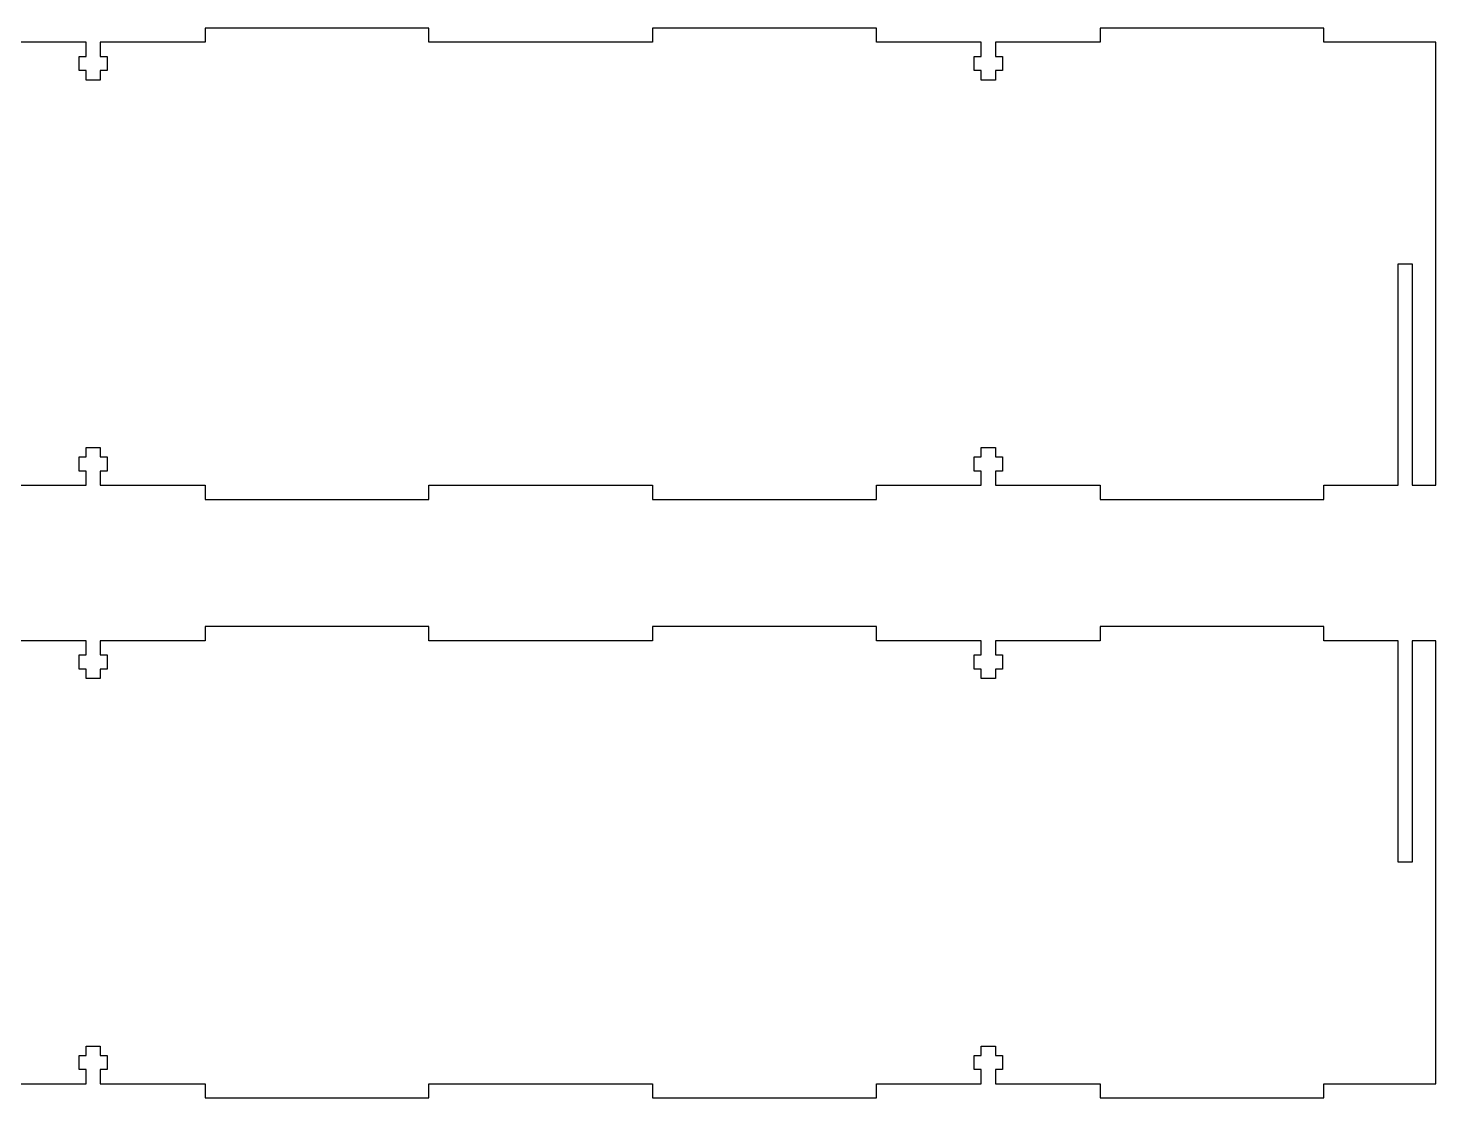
# Model space of a CAD drawing. Extents: x -286 to 496, y -403 to 701.
# Drawn here: x 195.1 to 493.8, y -403.5 to -176.5 of the extents above; entities that cross this region are included whole.
import ezdxf

# ---------------------------------------------------------------- set-up
doc = ezdxf.new("R2010")
doc.units = 0
doc.layers.add('LAYER_1', color=7, linetype='CONTINUOUS')

# ---------------------------------------------------------------- blocks, each defined once
blk = doc.blocks.new('BLOCK_424')
at = {"layer": 'LAYER_1', "color": 1}
blk.add_lwpolyline([(327.6, -179.51), (280.11, -179.51)], dxfattribs=at)
blk = doc.blocks.new('BLOCK_425')
at = {"layer": 'LAYER_1', "color": 1}
blk.add_lwpolyline([(280.11, -179.51), (280.11, -176.51)], dxfattribs=at)
blk = doc.blocks.new('BLOCK_426')
at = {"layer": 'LAYER_1', "color": 1}
blk.add_lwpolyline([(280.11, -176.51), (232.62, -176.51)], dxfattribs=at)
blk = doc.blocks.new('BLOCK_427')
at = {"layer": 'LAYER_1', "color": 1}
blk.add_lwpolyline([(232.62, -176.51), (232.62, -179.51)], dxfattribs=at)
blk = doc.blocks.new('BLOCK_428')
at = {"layer": 'LAYER_1', "color": 1}
blk.add_lwpolyline([(232.62, -179.51), (210.37, -179.51)], dxfattribs=at)
blk = doc.blocks.new('BLOCK_429')
at = {"layer": 'LAYER_1', "color": 1}
blk.add_lwpolyline([(210.37, -179.51), (210.37, -182.51)], dxfattribs=at)
blk = doc.blocks.new('BLOCK_430')
at = {"layer": 'LAYER_1', "color": 1}
blk.add_lwpolyline([(210.37, -182.51), (211.87, -182.51)], dxfattribs=at)
blk = doc.blocks.new('BLOCK_431')
at = {"layer": 'LAYER_1', "color": 1}
blk.add_lwpolyline([(211.87, -182.51), (211.87, -185.51)], dxfattribs=at)
blk = doc.blocks.new('BLOCK_432')
at = {"layer": 'LAYER_1', "color": 1}
blk.add_lwpolyline([(211.87, -185.51), (210.37, -185.51)], dxfattribs=at)
blk = doc.blocks.new('BLOCK_433')
at = {"layer": 'LAYER_1', "color": 1}
blk.add_lwpolyline([(210.37, -185.51), (210.37, -187.51)], dxfattribs=at)
blk = doc.blocks.new('BLOCK_434')
at = {"layer": 'LAYER_1', "color": 1}
blk.add_lwpolyline([(210.37, -187.51), (207.37, -187.51)], dxfattribs=at)
blk = doc.blocks.new('BLOCK_435')
at = {"layer": 'LAYER_1', "color": 1}
blk.add_lwpolyline([(207.37, -187.51), (207.37, -185.51)], dxfattribs=at)
blk = doc.blocks.new('BLOCK_436')
at = {"layer": 'LAYER_1', "color": 1}
blk.add_lwpolyline([(207.37, -185.51), (205.87, -185.51)], dxfattribs=at)
blk = doc.blocks.new('BLOCK_437')
at = {"layer": 'LAYER_1', "color": 1}
blk.add_lwpolyline([(205.87, -185.51), (205.87, -182.51)], dxfattribs=at)
blk = doc.blocks.new('BLOCK_438')
at = {"layer": 'LAYER_1', "color": 1}
blk.add_lwpolyline([(205.87, -182.51), (207.37, -182.51)], dxfattribs=at)
blk = doc.blocks.new('BLOCK_439')
at = {"layer": 'LAYER_1', "color": 1}
blk.add_lwpolyline([(207.37, -182.51), (207.37, -179.51)], dxfattribs=at)
blk = doc.blocks.new('BLOCK_440')
at = {"layer": 'LAYER_1', "color": 1}
blk.add_lwpolyline([(207.37, -179.51), (185.13, -179.51)], dxfattribs=at)
blk = doc.blocks.new('BLOCK_534')
at = {"layer": 'LAYER_1', "color": 1}
blk.add_lwpolyline([(185.13, -273.49), (207.37, -273.49)], dxfattribs=at)
blk = doc.blocks.new('BLOCK_535')
at = {"layer": 'LAYER_1', "color": 1}
blk.add_lwpolyline([(207.37, -273.49), (207.37, -270.49)], dxfattribs=at)
blk = doc.blocks.new('BLOCK_536')
at = {"layer": 'LAYER_1', "color": 1}
blk.add_lwpolyline([(207.37, -270.49), (205.87, -270.49)], dxfattribs=at)
blk = doc.blocks.new('BLOCK_537')
at = {"layer": 'LAYER_1', "color": 1}
blk.add_lwpolyline([(205.87, -270.49), (205.87, -267.49)], dxfattribs=at)
blk = doc.blocks.new('BLOCK_538')
at = {"layer": 'LAYER_1', "color": 1}
blk.add_lwpolyline([(205.87, -267.49), (207.37, -267.49)], dxfattribs=at)
blk = doc.blocks.new('BLOCK_539')
at = {"layer": 'LAYER_1', "color": 1}
blk.add_lwpolyline([(207.37, -267.49), (207.37, -265.49)], dxfattribs=at)
blk = doc.blocks.new('BLOCK_540')
at = {"layer": 'LAYER_1', "color": 1}
blk.add_lwpolyline([(207.37, -265.49), (210.37, -265.49)], dxfattribs=at)
blk = doc.blocks.new('BLOCK_541')
at = {"layer": 'LAYER_1', "color": 1}
blk.add_lwpolyline([(210.37, -265.49), (210.37, -267.49)], dxfattribs=at)
blk = doc.blocks.new('BLOCK_542')
at = {"layer": 'LAYER_1', "color": 1}
blk.add_lwpolyline([(210.37, -267.49), (211.87, -267.49)], dxfattribs=at)
blk = doc.blocks.new('BLOCK_543')
at = {"layer": 'LAYER_1', "color": 1}
blk.add_lwpolyline([(211.87, -267.49), (211.87, -270.49)], dxfattribs=at)
blk = doc.blocks.new('BLOCK_544')
at = {"layer": 'LAYER_1', "color": 1}
blk.add_lwpolyline([(211.87, -270.49), (210.37, -270.49)], dxfattribs=at)
blk = doc.blocks.new('BLOCK_545')
at = {"layer": 'LAYER_1', "color": 1}
blk.add_lwpolyline([(210.37, -270.49), (210.37, -273.49)], dxfattribs=at)
blk = doc.blocks.new('BLOCK_546')
at = {"layer": 'LAYER_1', "color": 1}
blk.add_lwpolyline([(210.37, -273.49), (232.62, -273.49)], dxfattribs=at)
blk = doc.blocks.new('BLOCK_547')
at = {"layer": 'LAYER_1', "color": 1}
blk.add_lwpolyline([(232.62, -273.49), (232.62, -276.49)], dxfattribs=at)
blk = doc.blocks.new('BLOCK_548')
at = {"layer": 'LAYER_1', "color": 1}
blk.add_lwpolyline([(232.62, -276.49), (280.11, -276.49)], dxfattribs=at)
blk = doc.blocks.new('BLOCK_549')
at = {"layer": 'LAYER_1', "color": 1}
blk.add_lwpolyline([(280.11, -276.49), (280.11, -273.49)], dxfattribs=at)
blk = doc.blocks.new('BLOCK_550')
at = {"layer": 'LAYER_1', "color": 1}
blk.add_lwpolyline([(280.11, -273.49), (327.6, -273.49)], dxfattribs=at)
blk = doc.blocks.new('BLOCK_551')
at = {"layer": 'LAYER_1', "color": 1}
blk.add_lwpolyline([(327.6, -273.49), (327.6, -276.49)], dxfattribs=at)
blk = doc.blocks.new('BLOCK_552')
at = {"layer": 'LAYER_1', "color": 1}
blk.add_lwpolyline([(327.6, -276.49), (375.09, -276.49)], dxfattribs=at)
blk = doc.blocks.new('BLOCK_553')
at = {"layer": 'LAYER_1', "color": 1}
blk.add_lwpolyline([(375.09, -276.49), (375.09, -273.49)], dxfattribs=at)
blk = doc.blocks.new('BLOCK_554')
at = {"layer": 'LAYER_1', "color": 1}
blk.add_lwpolyline([(375.09, -273.49), (397.34, -273.49)], dxfattribs=at)
blk = doc.blocks.new('BLOCK_555')
at = {"layer": 'LAYER_1', "color": 1}
blk.add_lwpolyline([(397.34, -273.49), (397.34, -270.49)], dxfattribs=at)
blk = doc.blocks.new('BLOCK_556')
at = {"layer": 'LAYER_1', "color": 1}
blk.add_lwpolyline([(397.34, -270.49), (395.84, -270.49)], dxfattribs=at)
blk = doc.blocks.new('BLOCK_557')
at = {"layer": 'LAYER_1', "color": 1}
blk.add_lwpolyline([(395.84, -270.49), (395.84, -267.49)], dxfattribs=at)
blk = doc.blocks.new('BLOCK_558')
at = {"layer": 'LAYER_1', "color": 1}
blk.add_lwpolyline([(395.84, -267.49), (397.34, -267.49)], dxfattribs=at)
blk = doc.blocks.new('BLOCK_559')
at = {"layer": 'LAYER_1', "color": 1}
blk.add_lwpolyline([(397.34, -267.49), (397.34, -265.49)], dxfattribs=at)
blk = doc.blocks.new('BLOCK_560')
at = {"layer": 'LAYER_1', "color": 1}
blk.add_lwpolyline([(397.34, -265.49), (400.34, -265.49)], dxfattribs=at)
blk = doc.blocks.new('BLOCK_561')
at = {"layer": 'LAYER_1', "color": 1}
blk.add_lwpolyline([(400.34, -265.49), (400.34, -267.49)], dxfattribs=at)
blk = doc.blocks.new('BLOCK_562')
at = {"layer": 'LAYER_1', "color": 1}
blk.add_lwpolyline([(400.34, -267.49), (401.84, -267.49)], dxfattribs=at)
blk = doc.blocks.new('BLOCK_563')
at = {"layer": 'LAYER_1', "color": 1}
blk.add_lwpolyline([(401.84, -267.49), (401.84, -270.49)], dxfattribs=at)
blk = doc.blocks.new('BLOCK_564')
at = {"layer": 'LAYER_1', "color": 1}
blk.add_lwpolyline([(401.84, -270.49), (400.34, -270.49)], dxfattribs=at)
blk = doc.blocks.new('BLOCK_565')
at = {"layer": 'LAYER_1', "color": 1}
blk.add_lwpolyline([(400.34, -270.49), (400.34, -273.49)], dxfattribs=at)
blk = doc.blocks.new('BLOCK_566')
at = {"layer": 'LAYER_1', "color": 1}
blk.add_lwpolyline([(400.34, -273.49), (422.58, -273.49)], dxfattribs=at)
blk = doc.blocks.new('BLOCK_567')
at = {"layer": 'LAYER_1', "color": 1}
blk.add_lwpolyline([(422.58, -273.49), (422.58, -276.49)], dxfattribs=at)
blk = doc.blocks.new('BLOCK_568')
at = {"layer": 'LAYER_1', "color": 1}
blk.add_lwpolyline([(422.58, -276.49), (470.08, -276.49)], dxfattribs=at)
blk = doc.blocks.new('BLOCK_569')
at = {"layer": 'LAYER_1', "color": 1}
blk.add_lwpolyline([(470.08, -276.49), (470.08, -273.49)], dxfattribs=at)
blk = doc.blocks.new('BLOCK_570')
at = {"layer": 'LAYER_1', "color": 1}
blk.add_lwpolyline([(470.08, -273.49), (485.82, -273.49)], dxfattribs=at)
blk = doc.blocks.new('BLOCK_571')
at = {"layer": 'LAYER_1', "color": 1}
blk.add_lwpolyline([(485.82, -273.49), (485.82, -226.5)], dxfattribs=at)
blk = doc.blocks.new('BLOCK_572')
at = {"layer": 'LAYER_1', "color": 1}
blk.add_lwpolyline([(485.82, -226.5), (488.82, -226.5)], dxfattribs=at)
blk = doc.blocks.new('BLOCK_573')
at = {"layer": 'LAYER_1', "color": 1}
blk.add_lwpolyline([(488.82, -226.5), (488.82, -273.49)], dxfattribs=at)
blk = doc.blocks.new('BLOCK_574')
at = {"layer": 'LAYER_1', "color": 1}
blk.add_lwpolyline([(488.82, -273.49), (493.82, -273.49)], dxfattribs=at)
blk = doc.blocks.new('BLOCK_575')
at = {"layer": 'LAYER_1', "color": 1}
blk.add_lwpolyline([(493.82, -273.49), (493.82, -179.51)], dxfattribs=at)
blk = doc.blocks.new('BLOCK_576')
at = {"layer": 'LAYER_1', "color": 1}
blk.add_lwpolyline([(493.82, -179.51), (470.08, -179.51)], dxfattribs=at)
blk = doc.blocks.new('BLOCK_577')
at = {"layer": 'LAYER_1', "color": 1}
blk.add_lwpolyline([(470.08, -179.51), (470.08, -176.51)], dxfattribs=at)
blk = doc.blocks.new('BLOCK_578')
at = {"layer": 'LAYER_1', "color": 1}
blk.add_lwpolyline([(470.08, -176.51), (422.58, -176.51)], dxfattribs=at)
blk = doc.blocks.new('BLOCK_579')
at = {"layer": 'LAYER_1', "color": 1}
blk.add_lwpolyline([(422.58, -176.51), (422.58, -179.51)], dxfattribs=at)
blk = doc.blocks.new('BLOCK_580')
at = {"layer": 'LAYER_1', "color": 1}
blk.add_lwpolyline([(422.58, -179.51), (400.34, -179.51)], dxfattribs=at)
blk = doc.blocks.new('BLOCK_581')
at = {"layer": 'LAYER_1', "color": 1}
blk.add_lwpolyline([(400.34, -179.51), (400.34, -182.51)], dxfattribs=at)
blk = doc.blocks.new('BLOCK_582')
at = {"layer": 'LAYER_1', "color": 1}
blk.add_lwpolyline([(400.34, -182.51), (401.84, -182.51)], dxfattribs=at)
blk = doc.blocks.new('BLOCK_583')
at = {"layer": 'LAYER_1', "color": 1}
blk.add_lwpolyline([(401.84, -182.51), (401.84, -185.51)], dxfattribs=at)
blk = doc.blocks.new('BLOCK_584')
at = {"layer": 'LAYER_1', "color": 1}
blk.add_lwpolyline([(401.84, -185.51), (400.34, -185.51)], dxfattribs=at)
blk = doc.blocks.new('BLOCK_585')
at = {"layer": 'LAYER_1', "color": 1}
blk.add_lwpolyline([(400.34, -185.51), (400.34, -187.51)], dxfattribs=at)
blk = doc.blocks.new('BLOCK_586')
at = {"layer": 'LAYER_1', "color": 1}
blk.add_lwpolyline([(400.34, -187.51), (397.34, -187.51)], dxfattribs=at)
blk = doc.blocks.new('BLOCK_587')
at = {"layer": 'LAYER_1', "color": 1}
blk.add_lwpolyline([(397.34, -187.51), (397.34, -185.51)], dxfattribs=at)
blk = doc.blocks.new('BLOCK_588')
at = {"layer": 'LAYER_1', "color": 1}
blk.add_lwpolyline([(397.34, -185.51), (395.84, -185.51)], dxfattribs=at)
blk = doc.blocks.new('BLOCK_589')
at = {"layer": 'LAYER_1', "color": 1}
blk.add_lwpolyline([(395.84, -185.51), (395.84, -182.51)], dxfattribs=at)
blk = doc.blocks.new('BLOCK_590')
at = {"layer": 'LAYER_1', "color": 1}
blk.add_lwpolyline([(395.84, -182.51), (397.34, -182.51)], dxfattribs=at)
blk = doc.blocks.new('BLOCK_591')
at = {"layer": 'LAYER_1', "color": 1}
blk.add_lwpolyline([(397.34, -182.51), (397.34, -179.51)], dxfattribs=at)
blk = doc.blocks.new('BLOCK_592')
at = {"layer": 'LAYER_1', "color": 1}
blk.add_lwpolyline([(397.34, -179.51), (375.09, -179.51)], dxfattribs=at)
blk = doc.blocks.new('BLOCK_593')
at = {"layer": 'LAYER_1', "color": 1}
blk.add_lwpolyline([(375.09, -179.51), (375.09, -176.51)], dxfattribs=at)
blk = doc.blocks.new('BLOCK_594')
at = {"layer": 'LAYER_1', "color": 1}
blk.add_lwpolyline([(375.09, -176.51), (327.6, -176.51)], dxfattribs=at)
blk = doc.blocks.new('BLOCK_595')
at = {"layer": 'LAYER_1', "color": 1}
blk.add_lwpolyline([(327.6, -176.51), (327.6, -179.51)], dxfattribs=at)
blk = doc.blocks.new('BLOCK_423')
at = {"layer": 'LAYER_1'}
for name in ['BLOCK_426', 'BLOCK_427', 'BLOCK_425', 'BLOCK_594', 'BLOCK_595', 'BLOCK_593', 'BLOCK_578', 'BLOCK_579', 'BLOCK_577', 'BLOCK_440', 'BLOCK_439', 'BLOCK_428', 'BLOCK_429', 'BLOCK_424', 'BLOCK_592', 'BLOCK_591', 'BLOCK_580', 'BLOCK_581', 'BLOCK_576', 'BLOCK_575', 'BLOCK_437', 'BLOCK_438', 'BLOCK_430', 'BLOCK_431', 'BLOCK_589', 'BLOCK_590', 'BLOCK_582', 'BLOCK_583', 'BLOCK_436', 'BLOCK_435', 'BLOCK_434', 'BLOCK_432', 'BLOCK_433', 'BLOCK_588', 'BLOCK_587', 'BLOCK_586', 'BLOCK_584', 'BLOCK_585', 'BLOCK_571', 'BLOCK_572', 'BLOCK_573', 'BLOCK_539', 'BLOCK_540', 'BLOCK_541', 'BLOCK_559', 'BLOCK_560', 'BLOCK_561', 'BLOCK_537', 'BLOCK_538', 'BLOCK_542', 'BLOCK_543', 'BLOCK_557', 'BLOCK_558', 'BLOCK_562', 'BLOCK_563', 'BLOCK_536', 'BLOCK_535', 'BLOCK_544', 'BLOCK_545', 'BLOCK_556', 'BLOCK_555', 'BLOCK_564', 'BLOCK_565', 'BLOCK_534', 'BLOCK_546', 'BLOCK_547', 'BLOCK_549', 'BLOCK_550', 'BLOCK_551', 'BLOCK_553', 'BLOCK_554', 'BLOCK_566', 'BLOCK_567', 'BLOCK_569', 'BLOCK_570', 'BLOCK_574', 'BLOCK_548', 'BLOCK_552', 'BLOCK_568']:
    blk.add_blockref(name, (0, 0), dxfattribs=at)
blk = doc.blocks.new('BLOCK_1016')
at = {"layer": 'LAYER_1', "color": 1}
blk.add_lwpolyline([(280.11, -400.47), (327.6, -400.47)], dxfattribs=at)
blk = doc.blocks.new('BLOCK_1017')
at = {"layer": 'LAYER_1', "color": 1}
blk.add_lwpolyline([(327.6, -400.47), (327.6, -403.47)], dxfattribs=at)
blk = doc.blocks.new('BLOCK_1018')
at = {"layer": 'LAYER_1', "color": 1}
blk.add_lwpolyline([(327.6, -403.47), (375.09, -403.47)], dxfattribs=at)
blk = doc.blocks.new('BLOCK_1019')
at = {"layer": 'LAYER_1', "color": 1}
blk.add_lwpolyline([(375.09, -403.47), (375.09, -400.47)], dxfattribs=at)
blk = doc.blocks.new('BLOCK_1020')
at = {"layer": 'LAYER_1', "color": 1}
blk.add_lwpolyline([(375.09, -400.47), (397.34, -400.47)], dxfattribs=at)
blk = doc.blocks.new('BLOCK_1021')
at = {"layer": 'LAYER_1', "color": 1}
blk.add_lwpolyline([(397.34, -400.47), (397.34, -397.47)], dxfattribs=at)
blk = doc.blocks.new('BLOCK_1022')
at = {"layer": 'LAYER_1', "color": 1}
blk.add_lwpolyline([(397.34, -397.47), (395.84, -397.47)], dxfattribs=at)
blk = doc.blocks.new('BLOCK_1023')
at = {"layer": 'LAYER_1', "color": 1}
blk.add_lwpolyline([(395.84, -397.47), (395.84, -394.47)], dxfattribs=at)
blk = doc.blocks.new('BLOCK_1024')
at = {"layer": 'LAYER_1', "color": 1}
blk.add_lwpolyline([(395.84, -394.47), (397.34, -394.47)], dxfattribs=at)
blk = doc.blocks.new('BLOCK_1025')
at = {"layer": 'LAYER_1', "color": 1}
blk.add_lwpolyline([(397.34, -394.47), (397.34, -392.47)], dxfattribs=at)
blk = doc.blocks.new('BLOCK_1026')
at = {"layer": 'LAYER_1', "color": 1}
blk.add_lwpolyline([(397.34, -392.47), (400.34, -392.47)], dxfattribs=at)
blk = doc.blocks.new('BLOCK_1027')
at = {"layer": 'LAYER_1', "color": 1}
blk.add_lwpolyline([(400.34, -392.47), (400.34, -394.47)], dxfattribs=at)
blk = doc.blocks.new('BLOCK_1028')
at = {"layer": 'LAYER_1', "color": 1}
blk.add_lwpolyline([(400.34, -394.47), (401.84, -394.47)], dxfattribs=at)
blk = doc.blocks.new('BLOCK_1029')
at = {"layer": 'LAYER_1', "color": 1}
blk.add_lwpolyline([(401.84, -394.47), (401.84, -397.47)], dxfattribs=at)
blk = doc.blocks.new('BLOCK_1030')
at = {"layer": 'LAYER_1', "color": 1}
blk.add_lwpolyline([(401.84, -397.47), (400.34, -397.47)], dxfattribs=at)
blk = doc.blocks.new('BLOCK_1031')
at = {"layer": 'LAYER_1', "color": 1}
blk.add_lwpolyline([(400.34, -397.47), (400.34, -400.47)], dxfattribs=at)
blk = doc.blocks.new('BLOCK_1032')
at = {"layer": 'LAYER_1', "color": 1}
blk.add_lwpolyline([(400.34, -400.47), (422.58, -400.47)], dxfattribs=at)
blk = doc.blocks.new('BLOCK_1033')
at = {"layer": 'LAYER_1', "color": 1}
blk.add_lwpolyline([(422.58, -400.47), (422.58, -403.47)], dxfattribs=at)
blk = doc.blocks.new('BLOCK_1034')
at = {"layer": 'LAYER_1', "color": 1}
blk.add_lwpolyline([(422.58, -403.47), (470.08, -403.47)], dxfattribs=at)
blk = doc.blocks.new('BLOCK_1035')
at = {"layer": 'LAYER_1', "color": 1}
blk.add_lwpolyline([(470.08, -403.47), (470.08, -400.47)], dxfattribs=at)
blk = doc.blocks.new('BLOCK_1036')
at = {"layer": 'LAYER_1', "color": 1}
blk.add_lwpolyline([(470.08, -400.47), (493.82, -400.47)], dxfattribs=at)
blk = doc.blocks.new('BLOCK_1037')
at = {"layer": 'LAYER_1', "color": 1}
blk.add_lwpolyline([(493.82, -400.47), (493.82, -306.49)], dxfattribs=at)
blk = doc.blocks.new('BLOCK_1038')
at = {"layer": 'LAYER_1', "color": 1}
blk.add_lwpolyline([(493.82, -306.49), (488.82, -306.49)], dxfattribs=at)
blk = doc.blocks.new('BLOCK_1039')
at = {"layer": 'LAYER_1', "color": 1}
blk.add_lwpolyline([(488.82, -306.49), (488.82, -353.48)], dxfattribs=at)
blk = doc.blocks.new('BLOCK_1040')
at = {"layer": 'LAYER_1', "color": 1}
blk.add_lwpolyline([(488.82, -353.48), (485.82, -353.48)], dxfattribs=at)
blk = doc.blocks.new('BLOCK_1041')
at = {"layer": 'LAYER_1', "color": 1}
blk.add_lwpolyline([(485.82, -353.48), (485.82, -306.49)], dxfattribs=at)
blk = doc.blocks.new('BLOCK_1042')
at = {"layer": 'LAYER_1', "color": 1}
blk.add_lwpolyline([(485.82, -306.49), (470.08, -306.49)], dxfattribs=at)
blk = doc.blocks.new('BLOCK_1043')
at = {"layer": 'LAYER_1', "color": 1}
blk.add_lwpolyline([(470.08, -306.49), (470.08, -303.49)], dxfattribs=at)
blk = doc.blocks.new('BLOCK_1044')
at = {"layer": 'LAYER_1', "color": 1}
blk.add_lwpolyline([(470.08, -303.49), (422.58, -303.49)], dxfattribs=at)
blk = doc.blocks.new('BLOCK_1045')
at = {"layer": 'LAYER_1', "color": 1}
blk.add_lwpolyline([(422.58, -303.49), (422.58, -306.49)], dxfattribs=at)
blk = doc.blocks.new('BLOCK_1046')
at = {"layer": 'LAYER_1', "color": 1}
blk.add_lwpolyline([(422.58, -306.49), (400.34, -306.49)], dxfattribs=at)
blk = doc.blocks.new('BLOCK_1047')
at = {"layer": 'LAYER_1', "color": 1}
blk.add_lwpolyline([(400.34, -306.49), (400.34, -309.49)], dxfattribs=at)
blk = doc.blocks.new('BLOCK_1048')
at = {"layer": 'LAYER_1', "color": 1}
blk.add_lwpolyline([(400.34, -309.49), (401.84, -309.49)], dxfattribs=at)
blk = doc.blocks.new('BLOCK_1049')
at = {"layer": 'LAYER_1', "color": 1}
blk.add_lwpolyline([(401.84, -309.49), (401.84, -312.48)], dxfattribs=at)
blk = doc.blocks.new('BLOCK_1050')
at = {"layer": 'LAYER_1', "color": 1}
blk.add_lwpolyline([(401.84, -312.48), (400.34, -312.48)], dxfattribs=at)
blk = doc.blocks.new('BLOCK_1051')
at = {"layer": 'LAYER_1', "color": 1}
blk.add_lwpolyline([(400.34, -312.48), (400.34, -314.48)], dxfattribs=at)
blk = doc.blocks.new('BLOCK_1052')
at = {"layer": 'LAYER_1', "color": 1}
blk.add_lwpolyline([(400.34, -314.48), (397.34, -314.48)], dxfattribs=at)
blk = doc.blocks.new('BLOCK_1053')
at = {"layer": 'LAYER_1', "color": 1}
blk.add_lwpolyline([(397.34, -314.48), (397.34, -312.48)], dxfattribs=at)
blk = doc.blocks.new('BLOCK_1054')
at = {"layer": 'LAYER_1', "color": 1}
blk.add_lwpolyline([(397.34, -312.48), (395.84, -312.48)], dxfattribs=at)
blk = doc.blocks.new('BLOCK_1055')
at = {"layer": 'LAYER_1', "color": 1}
blk.add_lwpolyline([(395.84, -312.48), (395.84, -309.49)], dxfattribs=at)
blk = doc.blocks.new('BLOCK_1056')
at = {"layer": 'LAYER_1', "color": 1}
blk.add_lwpolyline([(395.84, -309.49), (397.34, -309.49)], dxfattribs=at)
blk = doc.blocks.new('BLOCK_1057')
at = {"layer": 'LAYER_1', "color": 1}
blk.add_lwpolyline([(397.34, -309.49), (397.34, -306.49)], dxfattribs=at)
blk = doc.blocks.new('BLOCK_1058')
at = {"layer": 'LAYER_1', "color": 1}
blk.add_lwpolyline([(397.34, -306.49), (375.09, -306.49)], dxfattribs=at)
blk = doc.blocks.new('BLOCK_1059')
at = {"layer": 'LAYER_1', "color": 1}
blk.add_lwpolyline([(375.09, -306.49), (375.09, -303.49)], dxfattribs=at)
blk = doc.blocks.new('BLOCK_1060')
at = {"layer": 'LAYER_1', "color": 1}
blk.add_lwpolyline([(375.09, -303.49), (327.6, -303.49)], dxfattribs=at)
blk = doc.blocks.new('BLOCK_1061')
at = {"layer": 'LAYER_1', "color": 1}
blk.add_lwpolyline([(327.6, -303.49), (327.6, -306.49)], dxfattribs=at)
blk = doc.blocks.new('BLOCK_1062')
at = {"layer": 'LAYER_1', "color": 1}
blk.add_lwpolyline([(327.6, -306.49), (280.11, -306.49)], dxfattribs=at)
blk = doc.blocks.new('BLOCK_1063')
at = {"layer": 'LAYER_1', "color": 1}
blk.add_lwpolyline([(280.11, -306.49), (280.11, -303.49)], dxfattribs=at)
blk = doc.blocks.new('BLOCK_1064')
at = {"layer": 'LAYER_1', "color": 1}
blk.add_lwpolyline([(280.11, -303.49), (232.62, -303.49)], dxfattribs=at)
blk = doc.blocks.new('BLOCK_1065')
at = {"layer": 'LAYER_1', "color": 1}
blk.add_lwpolyline([(232.62, -303.49), (232.62, -306.49)], dxfattribs=at)
blk = doc.blocks.new('BLOCK_1066')
at = {"layer": 'LAYER_1', "color": 1}
blk.add_lwpolyline([(232.62, -306.49), (210.37, -306.49)], dxfattribs=at)
blk = doc.blocks.new('BLOCK_1067')
at = {"layer": 'LAYER_1', "color": 1}
blk.add_lwpolyline([(210.37, -306.49), (210.37, -309.49)], dxfattribs=at)
blk = doc.blocks.new('BLOCK_1068')
at = {"layer": 'LAYER_1', "color": 1}
blk.add_lwpolyline([(210.37, -309.49), (211.87, -309.49)], dxfattribs=at)
blk = doc.blocks.new('BLOCK_1069')
at = {"layer": 'LAYER_1', "color": 1}
blk.add_lwpolyline([(211.87, -309.49), (211.87, -312.48)], dxfattribs=at)
blk = doc.blocks.new('BLOCK_1070')
at = {"layer": 'LAYER_1', "color": 1}
blk.add_lwpolyline([(211.87, -312.48), (210.37, -312.48)], dxfattribs=at)
blk = doc.blocks.new('BLOCK_1071')
at = {"layer": 'LAYER_1', "color": 1}
blk.add_lwpolyline([(210.37, -312.48), (210.37, -314.48)], dxfattribs=at)
blk = doc.blocks.new('BLOCK_1072')
at = {"layer": 'LAYER_1', "color": 1}
blk.add_lwpolyline([(210.37, -314.48), (207.37, -314.48)], dxfattribs=at)
blk = doc.blocks.new('BLOCK_1073')
at = {"layer": 'LAYER_1', "color": 1}
blk.add_lwpolyline([(207.37, -314.48), (207.37, -312.48)], dxfattribs=at)
blk = doc.blocks.new('BLOCK_1074')
at = {"layer": 'LAYER_1', "color": 1}
blk.add_lwpolyline([(207.37, -312.48), (205.87, -312.48)], dxfattribs=at)
blk = doc.blocks.new('BLOCK_1075')
at = {"layer": 'LAYER_1', "color": 1}
blk.add_lwpolyline([(205.87, -312.48), (205.87, -309.49)], dxfattribs=at)
blk = doc.blocks.new('BLOCK_1076')
at = {"layer": 'LAYER_1', "color": 1}
blk.add_lwpolyline([(205.87, -309.49), (207.37, -309.49)], dxfattribs=at)
blk = doc.blocks.new('BLOCK_1077')
at = {"layer": 'LAYER_1', "color": 1}
blk.add_lwpolyline([(207.37, -309.49), (207.37, -306.49)], dxfattribs=at)
blk = doc.blocks.new('BLOCK_1078')
at = {"layer": 'LAYER_1', "color": 1}
blk.add_lwpolyline([(207.37, -306.49), (185.13, -306.49)], dxfattribs=at)
blk = doc.blocks.new('BLOCK_1172')
at = {"layer": 'LAYER_1', "color": 1}
blk.add_lwpolyline([(185.13, -400.47), (207.37, -400.47)], dxfattribs=at)
blk = doc.blocks.new('BLOCK_1173')
at = {"layer": 'LAYER_1', "color": 1}
blk.add_lwpolyline([(207.37, -400.47), (207.37, -397.47)], dxfattribs=at)
blk = doc.blocks.new('BLOCK_1174')
at = {"layer": 'LAYER_1', "color": 1}
blk.add_lwpolyline([(207.37, -397.47), (205.87, -397.47)], dxfattribs=at)
blk = doc.blocks.new('BLOCK_1175')
at = {"layer": 'LAYER_1', "color": 1}
blk.add_lwpolyline([(205.87, -397.47), (205.87, -394.47)], dxfattribs=at)
blk = doc.blocks.new('BLOCK_1176')
at = {"layer": 'LAYER_1', "color": 1}
blk.add_lwpolyline([(205.87, -394.47), (207.37, -394.47)], dxfattribs=at)
blk = doc.blocks.new('BLOCK_1177')
at = {"layer": 'LAYER_1', "color": 1}
blk.add_lwpolyline([(207.37, -394.47), (207.37, -392.47)], dxfattribs=at)
blk = doc.blocks.new('BLOCK_1178')
at = {"layer": 'LAYER_1', "color": 1}
blk.add_lwpolyline([(207.37, -392.47), (210.37, -392.47)], dxfattribs=at)
blk = doc.blocks.new('BLOCK_1179')
at = {"layer": 'LAYER_1', "color": 1}
blk.add_lwpolyline([(210.37, -392.47), (210.37, -394.47)], dxfattribs=at)
blk = doc.blocks.new('BLOCK_1180')
at = {"layer": 'LAYER_1', "color": 1}
blk.add_lwpolyline([(210.37, -394.47), (211.87, -394.47)], dxfattribs=at)
blk = doc.blocks.new('BLOCK_1181')
at = {"layer": 'LAYER_1', "color": 1}
blk.add_lwpolyline([(211.87, -394.47), (211.87, -397.47)], dxfattribs=at)
blk = doc.blocks.new('BLOCK_1182')
at = {"layer": 'LAYER_1', "color": 1}
blk.add_lwpolyline([(211.87, -397.47), (210.37, -397.47)], dxfattribs=at)
blk = doc.blocks.new('BLOCK_1183')
at = {"layer": 'LAYER_1', "color": 1}
blk.add_lwpolyline([(210.37, -397.47), (210.37, -400.47)], dxfattribs=at)
blk = doc.blocks.new('BLOCK_1184')
at = {"layer": 'LAYER_1', "color": 1}
blk.add_lwpolyline([(210.37, -400.47), (232.62, -400.47)], dxfattribs=at)
blk = doc.blocks.new('BLOCK_1185')
at = {"layer": 'LAYER_1', "color": 1}
blk.add_lwpolyline([(232.62, -400.47), (232.62, -403.47)], dxfattribs=at)
blk = doc.blocks.new('BLOCK_1186')
at = {"layer": 'LAYER_1', "color": 1}
blk.add_lwpolyline([(232.62, -403.47), (280.11, -403.47)], dxfattribs=at)
blk = doc.blocks.new('BLOCK_1187')
at = {"layer": 'LAYER_1', "color": 1}
blk.add_lwpolyline([(280.11, -403.47), (280.11, -400.47)], dxfattribs=at)
blk = doc.blocks.new('BLOCK_1015')
at = {"layer": 'LAYER_1'}
for name in ['BLOCK_1064', 'BLOCK_1065', 'BLOCK_1063', 'BLOCK_1060', 'BLOCK_1061', 'BLOCK_1059', 'BLOCK_1044', 'BLOCK_1045', 'BLOCK_1043', 'BLOCK_1078', 'BLOCK_1077', 'BLOCK_1066', 'BLOCK_1067', 'BLOCK_1062', 'BLOCK_1058', 'BLOCK_1057', 'BLOCK_1046', 'BLOCK_1047', 'BLOCK_1042', 'BLOCK_1041', 'BLOCK_1038', 'BLOCK_1039', 'BLOCK_1037', 'BLOCK_1075', 'BLOCK_1076', 'BLOCK_1068', 'BLOCK_1069', 'BLOCK_1055', 'BLOCK_1056', 'BLOCK_1048', 'BLOCK_1049', 'BLOCK_1074', 'BLOCK_1073', 'BLOCK_1070', 'BLOCK_1071', 'BLOCK_1054', 'BLOCK_1053', 'BLOCK_1050', 'BLOCK_1051', 'BLOCK_1072', 'BLOCK_1052', 'BLOCK_1040', 'BLOCK_1177', 'BLOCK_1178', 'BLOCK_1179', 'BLOCK_1025', 'BLOCK_1026', 'BLOCK_1027', 'BLOCK_1175', 'BLOCK_1176', 'BLOCK_1180', 'BLOCK_1181', 'BLOCK_1023', 'BLOCK_1024', 'BLOCK_1028', 'BLOCK_1029', 'BLOCK_1174', 'BLOCK_1173', 'BLOCK_1182', 'BLOCK_1183', 'BLOCK_1022', 'BLOCK_1021', 'BLOCK_1030', 'BLOCK_1031', 'BLOCK_1172', 'BLOCK_1184', 'BLOCK_1185', 'BLOCK_1016', 'BLOCK_1187', 'BLOCK_1017', 'BLOCK_1019', 'BLOCK_1020', 'BLOCK_1032', 'BLOCK_1033', 'BLOCK_1035', 'BLOCK_1036', 'BLOCK_1186', 'BLOCK_1018', 'BLOCK_1034']:
    blk.add_blockref(name, (0, 0), dxfattribs=at)

msp = doc.modelspace()

# ---------------------------------------------------------------- block references
at = {"layer": 'LAYER_1'}
for name in ['BLOCK_423', 'BLOCK_1015']:
    msp.add_blockref(name, (0, 0), dxfattribs=at)

doc.saveas('drawing.dxf')
